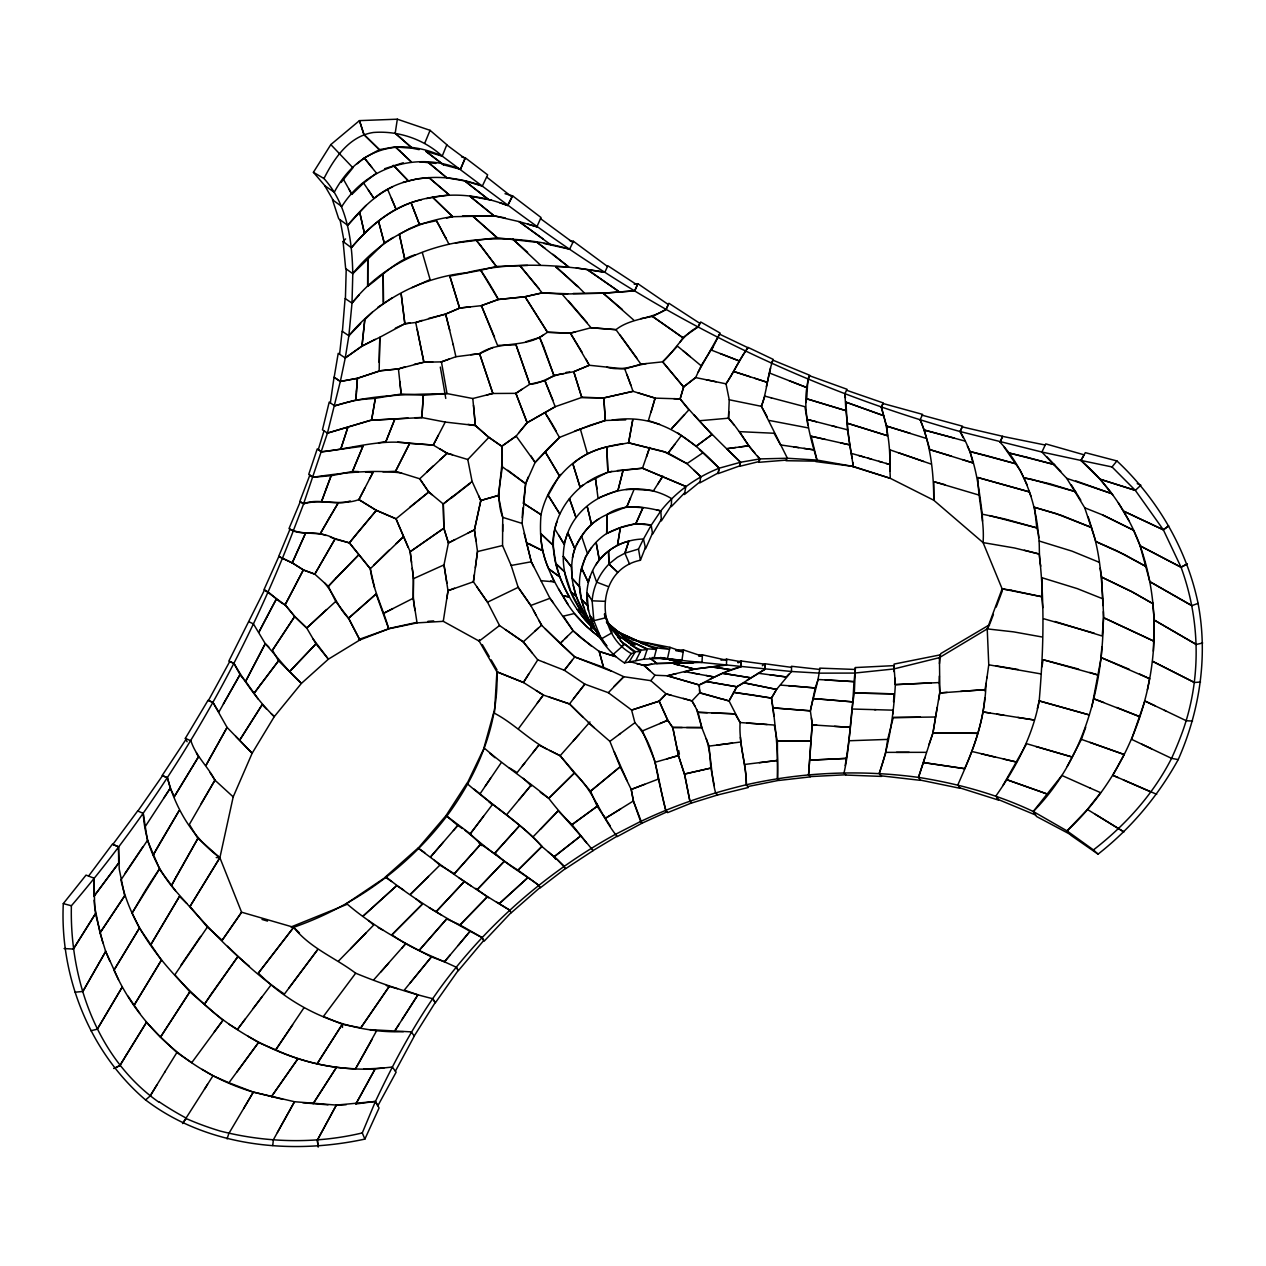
<?xml version="1.0" encoding="UTF-8"?>
<svg xmlns="http://www.w3.org/2000/svg" width="1266" height="1266" viewBox="0 0 1266 1266"><rect width="100%" height="100%" fill="white"/><g stroke="black" fill="none" stroke-linecap="round" stroke-linejoin="round"><path stroke-width="1.5" d="M340.348 381.446L345.254 357.962L338.212 353.309L334.161 377.3L340.348 381.446L357.455 378.312L379.151 370.985L379.816 337.278L404.851 323.748L415.786 322.498L445.632 314.095L459.59 308.065L470.351 306.783M714.309 785.632L710.875 768.066L709.071 746.101L701.807 727.586L698.057 712.315L695.066 706.349L691.98 700.905L666.153 693.926L659.159 701.174L667.752 720.259L672.737 727.459L678.623 756.182L684.495 774.032L689.891 801.109L691.489 803.071L717.458 795.016L748.396 787.484L746.339 784.762C746.212 763.699 738.727 743.633 740.104 722.538L729.058 700.968L721.905 698.832M530.976 605.781L518.174 587.361L511.163 565.459L502.539 545.535L502.744 517.367L498.282 495.497L502.333 466.822L501.779 446.265L488.17 436.786L475.367 425.518L445.252 422.069L421.847 417.558L371.603 420.138L375.337 398.315L401.195 394.027L423.35 395.229L447.009 393.584L472.804 398.521L492.87 393.425L479.545 353.689L455.887 356.727L441.438 361.902M939.435 657.608L987.227 628.901L989.664 624.692L940.812 653.557L939.435 657.608L939.863 691.869L932.963 732.887L928.959 744.566M502.665 531.435L502.697 524.409M345.602 238.91L343.086 241.505L351.394 247.725C372.03 222.547 399.724 201.674 432.75 197.354L452.658 216.644C413.254 221.977 377.537 242.344 352.787 273.662C352.09 240.271 347.264 204.237 323.969 178.522C334.113 158.313 349.21 136.142 373.296 132.487C398.268 130.477 423.778 139.197 442.214 156.114C495.686 195.866 548.273 236.884 604.832 272.285C714.388 342.88 834.547 396.669 960.119 431.548C975.611 456.678 978.444 485.685 982.274 514.17L1004.824 518.981L1036.838 527.875C1040.921 540.376 1037.993 553.479 1040.779 566.155M611.969 420.201C657.038 412.748 690.144 437.514 719.151 468.214C696.427 477.124 676.076 491.778 660.852 510.894C643.001 506.669 623.062 503.219 606.92 514.597L606.683 533.492C585.082 547.339 574.732 574.717 581.474 599.419L587.392 605.18C591.744 627.936 604.578 650.408 624.486 662.925L643.998 659.127L660.805 658.352L791.503 671.502L819.782 673.148L854.882 673.069M606.699 533.508L620.229 527.748L635.864 523.618L642.97 507.682L626.892 506.669L606.92 514.597L606.699 533.508C620.356 526.577 635.849 521.165 651.199 525.216L660.852 510.894L656.374 509.866M791.503 667.356L764.949 663.764L764.901 669.334L736.828 686.789L729.058 700.968L699.781 692.692L699.196 684.969L667.34 675.775L654.965 675.237L643.919 665.315L629.487 661.548M416.372 622.207L417.052 622.872L413.222 598.248L413.476 578.673L410.184 551.723L396.005 518.807L376.366 510.372L358.895 499.611C340.554 506.305 322.134 498.488 303.666 503.773L300.248 501.763L288.996 528.634C303.318 536.531 320.899 529.837 334.952 539.079L314.791 574.147L303.381 569.937L285.119 604.832L294.709 616.479L306.704 628.015L335.712 601.429L328.321 586.348L314.807 574.163L334.999 539.094L349.369 542.845L370.289 568.75C373.074 589.829 382.997 608.582 388.709 628.822L417.052 622.872L443.274 621.337L479.181 641.118L496.889 671.803C498.994 724.437 477.63 774.476 446.803 816.127C407.763 867.305 354.385 906.108 293.696 927.298L258.375 973.095C296.117 1011.075 349.416 1033.721 403.379 1031.663M588.326 722.649L609.895 741.37L620.166 766.769L631.228 789.446L633.427 801.093L640.628 821.507C674.351 805.318 709.989 793.466 746.339 784.746C746.671 768.604 741.417 753.08 740.404 737.208M1038.737 537.781C1036.094 502.824 1024.336 468.309 1000.093 442.23L1002.593 436.279L962.207 426.879L960.134 431.548L1041.902 452.041L1066.763 478.374L1084.74 507.808L1102.512 514.898L1133.513 530.169L1140.144 545.883L1181.036 567.247C1200.136 619.248 1201.466 677.706 1183.093 730.086A302.416 226.614 -46.7 0 1 1171.556 758.35C1153.152 794.51 1125.411 825.21 1093.428 849.913L1067.001 830.876L1033.278 811.506C1085.294 758.999 1103.984 683.577 1103.351 611.62M412.241 568.339C414.979 582.313 411.497 596.666 415.121 610.544M379.151 362.424L379.816 337.278L361.997 346.124L345.254 357.962L348.862 335.743L352.011 303.112C402.841 238.388 494.8 227.184 569.605 249.18L573.435 241.3L607.506 266.461M642.97 507.682L635.864 523.602L651.215 525.216L643.476 539.031C626.448 539.3 610.307 546.833 599.261 559.778L596.175 542.75L599.309 559.794C589.26 572.58 585.05 589.133 587.392 605.18L584.481 602.379M613.124 654.459L614.263 654.538L613.124 654.459L623.932 644.9L611.984 628.885L611.779 632.921L601.208 638.95L593.865 620.672L592.124 600.812L586.997 592.805L588.468 610.813M345.412 298.697L346.219 268.978M670.996 695.113L666.153 693.926L650.835 680.665L623.822 676.709L603.486 667.309L599.214 651.452L615.482 656.563L599.214 651.452L581.157 638.017L573.134 630.816L549.966 598.296L531.245 561.661L522.051 523.412L525.643 483.754L535.107 462.454L548.764 447.832L559.477 437.419L590.035 425.281L605.322 420.47L625.689 419.885M325.963 535.471C315.661 531.071 303.919 534.838 293.269 530.96C240.825 667.15 166.289 794.779 71.387 905.76C69.535 979.077 96.849 1058.534 158.677 1102.037M986.942 677.896L988.762 664.808L987.227 628.901L1002.134 588.848L983.065 542.592L933.754 500.228L890.299 478.326L853.347 466.474L816.981 460.064L787.405 458.245L759.98 458.909C747.652 446.724 740.278 430.851 728.52 418.191L729.232 399.771L726.019 383.835C734.043 372.109 739.455 359.006 747.984 347.723L719.547 334.145L698.246 371.967M747.13 680.143L764.901 669.334L764.949 664.191L741.18 660.994L740.99 666.786C725.861 670.347 712.631 677.959 699.18 684.969L667.34 675.759L694.654 669.065L719.547 665.916M186.371 738.822L162.19 775.488L167.413 777.767C175.705 809.196 193.382 838.25 219.888 857.715L241.584 912.2L293.665 927.298C310.186 948.266 334.999 957.523 355.667 973.206C380.829 983.571 406.18 992.164 432.687 998.684L435.393 1002.767L458.245 970.357L456.266 967.192C422.923 1007.847 397.793 1054.119 375.432 1101.452L379.072 1108.003L364.877 1139.099C290.943 1155.051 207.165 1146.838 145.574 1099.932C89.617 1052.204 59.724 976.577 63.3 903.607L86.041 875.107L94.016 878.161L94.681 906.915L100.03 932.9L124.669 895.837L119.241 869.109L118.513 846.827L112.373 844.2L88.588 876.072M734.011 424.965L728.551 418.223L728.757 411.64M939.325 676.06L939.087 682.564L895.347 684.637C893.638 714.847 889.27 744.614 879.269 773.399L881.025 775.805L920.493 780.347L918.483 777.403C861.244 769.601 802.707 772.007 746.339 784.762M984.774 697.898C982.4 728.298 970.072 757.068 957.856 784.825L959.85 788.259L920.319 780.078M725.766 671.961L740.958 666.771L741.164 661.754L726.668 659.19L726.431 665.077L694.48 669.065L684.257 671.961M977.906 477.535L1029.305 491.888L977.906 477.535C977.985 499.421 984.758 520.532 983.065 542.592L1014.525 547.988L1039.212 554.065C1044.925 602.917 1043.437 651.99 1039.18 700.905C1032.834 735.736 1016.155 767.149 995.978 795.887L998.099 799.432L1035.541 814.987L1033.262 811.49C996.959 794.273 958.077 783.638 918.483 777.387L932.963 732.887L937.141 707.441M94.032 878.161L93.874 896.407L118.688 863.048L118.513 846.812L112.864 844.406L137.662 810.936L143.248 813.389C144.799 842.175 156.731 869.172 175.531 890.773C198.762 917.138 222.357 943.803 249.434 966.354M393.251 237.454L384.247 242.961L378.518 221.186L384.278 243.009L352.803 273.678L351.995 303.08L359.085 295.089M1198.079 603.376C1208.112 656.041 1199.804 710.812 1178.203 759.6C1158.073 796.061 1130.855 828.47 1098.049 854.154L1070.878 835.291L1067.001 830.876C1143.245 760.391 1174.88 644.426 1140.144 545.883L1149.845 581.664L1191.844 605.654L1198.079 603.376C1186.796 549.017 1157.377 498.741 1116.913 460.935L1085.326 452.658L1080.942 460.444C1107.497 483.375 1128.006 512.967 1140.207 545.868L1181.051 567.231L1187.318 563.892L1181.036 567.247M1153.358 651.215L1154.26 620.087L1152.582 602.22M767.275 416.91L761.372 406.323C767.038 391.431 767.433 375.037 772.925 360.161L809.702 375.258L807.866 378.993L806.727 398.774L845.941 410.659L844.881 393.758L847.017 389.263L809.48 375.717C800.951 403.759 808.784 432.655 816.981 460.064L815.747 461.584L853.3 466.41L847.476 429.807L845.957 402.161L883.541 415.644L886.706 426.088L910.301 433.336M698.8 655.202L702.424 654.823L701.981 662.403L656.959 663.511L643.888 665.378L636.656 663.606M893.543 701.934L894.018 693.847L854.344 693.008C849.771 719.167 850.008 746.386 844.058 772.782L845.91 775.061L881.484 776.406L879.253 773.399L885.551 753.444L887.688 739.407M1101.816 646.784L1101.183 657.608L1091.862 706.934M598.628 632.937C580.73 618.457 568.513 598.011 559.809 576.948L548.779 568.861C540.851 551.976 539.506 533.018 541.025 514.661L523.364 503.203L525.643 483.754L507.84 470.272M811.427 717.822L812.218 724.896L808.578 774.76L810.287 776.881L778.97 780.442L777.498 778.685C778.432 754.789 775.852 731.479 773.035 707.868L810.351 710.827L812.186 723.646L810.936 740.958L777.371 741.053L810.92 740.974L808.578 774.76M522.225 517.683L522.842 507.967M421.831 417.543L423.35 395.229L421.847 417.558L414.963 417.733M852.271 458.355C848.679 442.562 847.824 426.61 845.941 410.675L806.695 398.806L805.841 402.667M496.905 672.167L494.436 713.217C513.41 723.155 528.318 739.202 547.054 749.187M342.406 331.439L345.096 298.491L352.011 303.112M855.088 671.059L855.389 667.562L893.954 665.631L895.363 684.637L931.27 682.849M684.764 492.696L671.312 506.637L671.597 498.63C635.801 476.965 582.946 492.87 567.769 532.749C554.492 567.089 572.438 606.082 596.903 630.832M894.018 693.847L854.328 693.04L855.389 667.562M272.76 1145.524L273.329 1139.843L294.503 1101.721L336.345 1105.091L375.432 1101.452L377.854 1105.772L396.1 1072.223L392.349 1067.032L375.116 1068.868L355.904 1103.968L375.448 1101.404L362.282 1132.928L364.877 1139.099M339.589 354.227L342.121 331.249L348.862 335.743C378.059 300.343 420.565 277.65 466.11 272.839C511.575 261.397 558.986 264.262 604.832 272.285L607.822 265.765L637.273 285.024L634.725 290.848L603.186 293.19L562.057 294.092L542.165 292.873L524.662 296.798L498.329 299.472L481.222 305.676M372.251 312.275L364.798 319.633L361.965 346.093L345.254 357.962M599.483 634.266C578.198 612.19 565.364 578.673 574.78 548.415M364.798 319.633L361.997 346.124L375.179 339.335M475.367 567.785L477.504 551.454L474.434 529.916L480.811 500.545L472.076 481.412L467.787 459.511L488.866 437.387L501.747 446.312C504.691 470.256 493.708 493.993 502.744 517.367L522.051 523.412M845.166 765.629C849.85 737.667 852.556 709.625 853.996 681.662L818.184 679.494L815.399 687.248L810.351 710.827L773.035 707.868L771.469 698.088L776.533 689.432L791.503 671.518L791.503 666.28L819.751 669.445M474.386 574.764L473.405 581.79L487.505 602.189L499.532 625.531L523.238 641.846L537.765 659.871L544.491 662.466M1042.029 666.818L1043.042 659.744L1098.002 675.015L1089.741 672.42M330.331 402.873L334.05 377.221L340.317 381.462L357.439 378.297L381.224 370.574L398.426 368.912L423.888 362.218L441.438 361.886L447.009 393.552C409.361 394.581 371.017 394.201 334.683 405.864L329.207 402.097L322.466 429.807L327.451 433.114L370.068 420.391L408.143 418.112M443.274 621.337L448.006 590.716L444.002 564.889L448.417 542.972L443.875 528.223L443.274 504.01L428.588 491.825L419.726 478.785L395.578 471.3L409.678 443.401L433.257 445.078L447.135 453.291L467.787 459.511M766.357 386.621L770.598 368.058M446.866 598.565L448.006 590.716L473.405 581.79L477.504 551.565L502.539 545.535M663.875 451.566L686.947 463.625L700.778 476.617L699.861 482.868L718.202 472.946L719.151 468.214M653.24 657.75L681.947 660.203L683.482 649.933L702.345 656.215L698.753 656.184M419.141 149.657L412.336 148.264L395.198 133.262L397.334 119.194L430.076 130.335L446.835 144.72L442.214 156.114C398.046 136.142 357.234 149.135 334.287 192.195L324.808 185.77L333.259 200.344M479.418 639.646L479.181 641.118L499.532 625.531M984.821 690.872L987.053 677.136M938.581 700.177L939.799 692.945L939.103 682.548M663.542 451.471L628.585 442.831L606.857 446.914L607.838 472.06L642.479 468.23L685.84 486.46L684.447 494.515L700.019 481.808M986.024 683.387C985.201 712.9 976.814 741.813 964.645 768.668L923.784 762.607L964.645 768.684M1147.376 689.859L1149.575 678.718L1101.183 657.608L1129.383 669.35M699.449 449.588L719.151 468.198L718.075 473.626L739.581 465.951L740.547 462.264C719.531 441.961 698.563 421.546 680.127 398.901L655.123 398.125L633.032 391.321L603.819 397.92L581.774 397.429L555.204 406.702L527.067 422.781L516.148 436.105L501.779 446.265L516.148 436.105L535.107 462.454L559.477 437.419L545.33 413.191M628.585 442.831L632.715 419.98L628.585 442.831L667.625 452.769L686.947 463.625L702.693 452.943M222.215 940.242L241.616 912.2L222.167 940.242L207.371 927.092L189.995 906.456L219.888 857.715L233.197 796.884L252.14 753.254L274.279 716.635L301.419 683.387L328.385 659.175L359.845 639.979L388.709 628.822L376.081 594.007L348.577 618.235L359.861 639.979L358.832 639.488L388.709 628.822L387.871 628.68M621.843 646.024L624.581 644.109L634.836 652.544L631.338 653.572C594.434 633.301 595.748 569.352 640.422 560.252L645.375 547.64M667.483 658.716L660.441 657.56L667.467 658.763L669.967 647.337L631.75 639.789M401.559 472.962C372.125 469.354 342.406 472.867 313.082 477.25L309.838 475.114L299.805 501.494L303.618 503.726L327.451 433.114L340.317 381.462M557.024 521.671C548.036 547.086 556.629 574.542 569.368 597.03L562.705 595.7C550.932 577.059 541.183 555.948 540.693 533.556L552.957 545.155C552.767 510.166 578.546 479.498 611.905 471.348M920.414 717.205L893.258 717.537L887.688 739.407L849.597 740.737M580.825 571.33L585.509 556.771L591.523 547.592M1037.329 708.628L1039.244 700.905L1089.377 714.958L1039.18 700.905M572.469 557.673C576.188 539.031 589.355 522.146 606.92 514.597M596.982 631.813L586.506 617.871M654.063 658.225L656.753 647.907L669.524 649.347L649.727 643.682L640.913 643.207L656.753 647.907M523.364 503.203L541.025 514.661C548.131 481.966 573.894 454.114 606.857 446.914L607.87 472.091L595.463 478.453L598.027 498.092L618.014 490.385L623.173 470.002L642.479 468.198L685.84 486.46M591.491 625.23L589.386 622.935M924.94 757.495L918.483 777.403M493.93 711.777L483.976 747.81C504.596 765.835 527.526 780.821 548.764 798.355C562.658 816.538 578.973 832.68 593.074 850.673L565.728 868.618L557.372 859.693L541.927 846.495L518.031 870.185C499.152 858.554 482.204 844.295 465.081 830.369M617.966 490.338L623.173 470.002L617.46 470.541M638.096 392.871L655.123 398.125L648.382 420.629L659.681 424.332M655.123 398.125L651.009 412.384M810.351 710.827C813.263 696.522 818.327 682.548 819.751 668.131L855.215 669.461L854.075 681.662L825.179 679.842M558.828 535.249L563.924 543.858L567.801 532.749L574.748 548.479L567.801 532.749M324.001 430.836L318.272 449.652L321.611 451.835C350.967 448.876 380.022 438.653 409.646 443.369L395.546 471.269L382.902 471.807M1165.717 710.891L1144.891 701.016L1131.598 739.344L1171.556 758.35L1178.203 759.6M629.582 564.177L624.913 553.163L628.791 541.215C615.165 544.301 603.202 553.622 595.637 565.19M608.93 564.05L608.535 551.359L608.962 564.098L617.808 572.422L608.93 564.05L617.317 557.309L624.913 553.163L628.791 541.231M227.073 1138.894L228.829 1133.529L253.342 1092.115L294.503 1101.721L277.381 1132.548M643.998 659.127L647.353 648.857L656.358 649.426L626.29 636.323L622.682 637.494M588.184 582.154L581.569 568.102L588.184 582.154L590.067 576.426M646.53 456.852L649.664 447.42L642.479 468.23M825.179 439.397L811.142 436.248L816.981 460.049L816.095 461.156L785.964 460.713L787.405 458.245L761.404 406.291L764.886 396.131L771.485 397.888M939.451 663.621L940.369 654.839L894.112 664.08L893.923 671.566M1067.238 766.373L1081.401 739.36L1085.737 727.238M989.98 623.521L993.414 614.421M996.168 607.142L1002.356 590.779M528.239 476.981L525.675 483.739L502.333 466.822M293.237 530.945L303.666 503.773M385.893 441.581L394.691 419.473L385.908 441.581L378.55 442.815M424.885 142.852L430.076 130.335M362.946 446.202L352.502 471.427L331.771 475.636L313.113 477.25L308.73 474.402L317.212 448.955L321.564 451.804L362.978 446.202L352.486 471.395L358.436 471.585M630.5 497.997L626.892 506.669L634.124 489.293L625.926 489.546M1000.093 442.23L1002.561 436.374L1045.225 445.031M461.552 156.905L465.318 157.839L460.444 169.312L443.496 164.802L425.898 151.303L442.214 156.114M640.928 318.636L652.813 316.373L666.09 309.379L668.321 304.536L637.842 283.679L634.725 290.816L603.138 293.206L573.261 293.475M652.465 533.287L645.613 548.716L643.476 539.031L638.507 549.064L640.422 560.252M527.985 224.129L536.863 226.804L541.025 217.515L512.588 195.85L505.023 193.714M978.602 494.959L933.77 481.666L933.754 500.228C933.722 472.883 930.732 445.173 920.192 419.726L922.582 414.378L883.035 403.506L881.31 407.146L883.557 415.644L845.941 402.161M368.359 190.122L373.945 198.398C404.091 173.489 447.056 172.667 482.346 186.055L487.647 174.866L465.318 157.839M484.118 748.032L467.122 783.575C491.667 805.208 519.915 822.172 541.911 846.463L518.031 870.201L538.699 885.219L540.044 887.513L511.211 912.802L509.581 910.064C477.646 891.28 447.468 870.47 418.049 848.046L385.149 877.211L386.589 877.433C416.197 900.996 448.433 920.034 481.919 937.505L483.754 940.464L458.403 970.626L456.251 967.24C434.523 956.874 411.418 949.104 391.969 934.751L422.353 904.146L415.786 898.718M271.288 713.771L274.295 716.635C258.327 701.111 245.129 682.532 233.941 663.4L228.845 661.089L264.515 589.972L285.657 605.401L294.709 616.479L306.752 628.063L315.978 643.84L328.385 659.175L312.781 638.555M771.421 363.247L773.273 359.417L748.127 347.438C739.898 359.022 733.853 371.872 726.019 383.835L695.651 377.569L683.767 386.747L680.127 398.901L688.831 409.899L671.629 428.604L684.558 414.694M713.059 346.837L701.38 365.336L695.651 377.569L683.561 386.937L680.127 398.901L673.829 398.648M548.178 495.37L559.683 513.774L548.178 495.37L559.303 475.668L545.076 451.614L559.366 475.652L560.616 474.418M635.817 660.662L641.055 650.218L647.132 649.553L635.833 643.603L630.658 644.014M729.058 700.968L736.828 686.789L744.044 682.817L776.533 689.432L771.469 698.088L773.906 716.319M512.588 195.85L507.666 205.503C482.061 195.724 453.481 191.704 426.658 198.572M408.079 547.276L396.005 518.807L375.891 510.119L358.895 499.611L372.9 472.582L365.573 471.981M358.895 499.611L364.719 488.296M397.651 442.214L433.257 445.078L438.4 435.203M433.257 445.078L445.252 422.069M143.248 813.389L147.442 840.402L120.935 879.917C132.74 934.102 172.793 977.162 213.495 1012.404C253.564 1044.751 303.571 1067.032 355.54 1068.805L376.619 1030.714M1081.401 739.36L1124.145 754.52L1112.814 775.298L1118.115 777.609M249.149 621.875L253.422 623.885L265.274 643.666L245.62 681.33L258.232 699.117M268.835 647.005L265.259 643.666L245.651 681.345L240.603 675.617L233.957 663.4L229.747 661.501L208.447 700.494L212.973 702.456L227.089 727.428L252.14 753.254L235.65 736.211M369.435 479.244L372.932 472.598M336.345 1105.091L317.355 1140.128L318.146 1146.806L317.355 1140.128L336.345 1105.107L346.172 1104.727M372.109 1039.386L355.54 1068.805M395.372 1071.21L414.299 1036.094L411.26 1031.869L370.004 1029.654M75.121 992.18L82.844 991.484L105.695 951.462L99.967 932.9L124.669 895.837M223.37 703.928L239.97 674.715L218.844 712.109L212.989 702.456L208.035 700.32L185.327 738.379L187.115 741.734M82.844 991.484L105.664 951.478L118.624 979.837M1080.958 460.444L1084.107 454.826L1045.763 443.891L1041.902 452.041L1080.958 460.444L1100.091 479.244L1112.893 495.085M186.672 903.307L179.503 896.375L150.828 944.626L139.418 928.12L132.123 913.039L144.688 891.66A553.464 331.36 -34.7 0 1 159.31 869.093M132.091 913.039L159.453 869.125M113.987 970.152L139.418 928.12L113.987 970.152C139.925 1028.72 191.957 1073.964 253.342 1092.115L243.658 1108.51M185.327 738.379L190.929 740.8C195.676 755.96 207.766 766.341 214.935 780.173L189.362 824.419L197.543 837.934L219.841 857.731L189.995 906.456M355.904 1103.968L375.147 1068.963C341.076 1070.435 306.641 1064.168 275.671 1049.799L303.887 1007.894M97.308 1029.163L122.28 986.989L97.276 1029.179L90.883 1030.746M201.183 803.578L214.935 780.173L210.077 772.64M661.295 519.44L652.591 534.125L651.215 525.216M137.867 811.031L162.539 775.647L167.444 777.799L170.546 788.971L174.328 796.583L198.43 756.878L196.388 752.811M576.204 545.345C582.012 535.328 588.31 524.804 598.771 519.028M64.091 948.55L73.333 949.073L95.52 913.656L94.111 900.221M174.36 796.599L198.493 756.894M73.333 949.073L95.488 913.656L102.894 942.869M629.028 662.086L635.374 651.658L640.343 651.658L614.026 631.718M145.574 1099.932L150.132 1096.024L165.197 1071.368M150.132 1096.024L156.952 1084.835M355.667 973.206L323.4 1016.456L342.295 1024.273L317.228 1063.63L342.311 1024.336L361.158 1027.913M164.627 1072.286L176.876 1052.537L160.545 1037.091L189.853 991.816L174.835 974.804L207.371 927.092M325.061 185.928L313.414 172.303L330.822 144.593L359.465 120.618L397.334 119.194M414.235 1035.999L435.219 1002.53L432.655 998.684M578.404 712.742L569.558 703.991L543.336 695.034L523.428 682.485L496.889 671.803L523.428 682.469L528.682 674.129M523.428 682.469L537.765 659.871M185.991 1118.511L182.557 1123.575L207.513 1084.424M204.491 1089.203L212.989 1075.768M657.829 484.055L662.846 476.143L653.572 490.654L634.124 489.277M720.227 353.562L738.853 360.81L711.46 350.128L720.085 333.021L700.715 321.991L698.088 326.929C682.374 334.541 675.3 350.635 662.64 361.854L640.913 364.133L624.755 368.992L589.291 365.257L573.767 371.698L553.907 375.464L544.918 380.75L529.758 384.278L515.863 393.346L492.838 393.489L486.555 395.024M710.432 350.777L712.457 347.596M399.201 1024.004L394.501 1031.379L417.875 994.854L404.297 990.107L431.453 956.874L445.632 962.192M401.813 1019.905L417.938 994.87M179.471 896.375L150.86 944.626L161.399 960.134L134.133 1005.204L139.719 1013.227M124.891 873.556L142.694 847.065M272.427 650.249L294.709 616.479L272.427 650.249L278.552 660.773L301.403 683.371C287.888 671.107 277.191 656.959 265.274 643.666M671.344 505.419L661.374 520.912L660.852 510.894M262.189 704.656L239.765 740.04L262.189 704.656L266.572 709.166M161.462 960.119L134.133 1005.22L128.04 996.152M164.058 797.722L170.261 788.227L145.147 826.698M1002.862 785.6L1026.647 743.712L1072.27 757.068L1035.968 746.576M710.827 350.365L712.821 347.343M180.911 965.262L200.629 936.381M292.62 1024.922L275.798 1049.894L258.533 1042.488L247.867 1036.142M680.222 341.82L683.197 337.373L698.088 326.929L699.956 323.416L668.907 303.27L666.09 309.379C650.566 319.57 630.879 317.877 615.956 329.666L591.064 327.736L570.396 333.164L582.107 352.264M542.275 846.812C524.14 826.176 500.608 811.791 480.051 793.845L501.067 762.923M485.258 786.154L490.543 778.353M93.874 896.407L118.688 863.048M518.411 728.757L543.32 695.034L536.214 690.54M624.486 662.925L631.338 653.572M236.964 1071.922L258.533 1042.488L228.94 1082.762L213.305 1075.942L202.212 1069.39M650.835 680.665L654.965 675.237M289.028 987.86L317.56 949.753L284.423 994.095C263.914 980.375 245.082 963.774 227.627 946.256M229.114 1024.305L237.454 1029.448L270.639 985.47M674.762 444.461L668.147 453.022L681.393 435.551L696.189 446.218L711.919 434.602L694.227 415.026M214.27 1031.917L222.927 1020.317L189.853 991.816L160.497 1037.107L146.239 1022.073M222.927 1020.301L191.752 1062.665L176.86 1052.552M237.454 1029.448L245.24 1019.003M258.359 973.095L293.649 927.298L299.472 932.979M537.243 703.168L543.336 695.034M549.365 697.075L569.494 703.943L584.845 684.146L608.313 692.692L628.601 707.757L631.607 710.099L634.915 722.712C656.706 746.133 657.481 780.805 665.774 810.272L667.641 812.63L691.442 803.008L689.891 801.109L684.859 775.583L678.449 755.58L672.895 727.966L667.736 720.275L659.159 701.174L631.607 710.099L659.222 701.127L666.153 693.926M341.14 182.415L352.929 167.808L330.822 144.593M492.221 804.828L470.256 833.819L483.549 816.301M253.2 1008.385L261.809 997.022M589.972 721.952L573.292 740.895M573.435 698.69L584.845 684.146L564.335 670.268L544.459 662.466M572.311 660.029L564.335 670.268L574.748 656.943L611.241 671.17M524.915 762.733L517.129 772.592L509.09 767.734M522.32 766.009L538.873 745.088L560.142 755.723L590.542 791.187L597.109 806.157L610.196 825.812M532.78 752.779L538.873 745.088M1080.942 460.444L1112.039 466.948L1116.913 460.935M518.838 432.766L527.067 422.781L555.22 406.718L544.918 380.75L552.941 400.151M410.168 982.922L431.437 956.874C401.908 941.825 372.758 925.984 347.343 904.209L291.006 926.981M519.171 799.621L530.818 785.521L507.144 814.085M458.15 945.496L469.971 931.349L444.524 961.733L450.205 954.96M608.962 564.098C599.277 573.941 593.168 587.013 592.124 600.812L604.626 601.318M446.74 144.941L465.033 158.519L460.444 169.328C417.305 150.876 366.681 166.78 341.804 206.532L332.483 199.775L338.734 218.812L347.723 225.316C360.399 210.093 374.514 195.439 392.65 186.814M453.418 830.512L457.786 825.432L462.359 828.534M1033.262 811.49L1061.889 775.457L1090.643 788.307M347.707 225.301L366.001 205.44M443.432 842.064L430.598 856.892L457.786 825.448L446.043 815.589L418.223 848.125L424.775 852.698M456.251 967.24C500.165 913.087 554.603 867.78 615.687 834.183M401.686 948.329L405.262 944.199L374.071 979.473M446.661 918.926L419.711 949.769L446.661 918.942L459.431 924.639L481.966 937.489L484.182 941.16L511.084 912.612M351.394 247.725C369.941 226.013 392.729 205.788 421.451 199.806M608.313 692.692L623.822 676.709L614.137 686.251M496.114 854.803L480.779 844.106L454.367 873.73L439.888 865.137L434.444 860.326M549.523 750.374L560.142 755.723L578.989 734.486M467.787 784.303L466.885 783.322L446.043 815.589L469.749 833.455L480.779 844.121L454.336 873.746M380.86 971.956L388.63 963.22M494.895 853.078L519.107 826.176L494.879 853.062L495.876 854.455M683.149 698.341L691.98 700.905L699.75 692.708L699.576 689.669M662.64 361.854L683.561 386.937L662.64 361.854L677.468 346.14L690.271 356.664M758.144 673.243L786.233 676.978L788.876 674.161M348.862 335.743L360.715 323.542M586.475 842.792L571.979 824.657L558.132 810.841L540.392 829.325M558.164 810.873L533.334 836.541M365.827 933.137L338.655 960.91M350.587 948.788L373.66 925.066L368.469 920.524M343.45 179.345L351.916 194.378L363.627 183.048L376.461 173.157L364.291 157.949L357.154 163.789M422.353 904.161L391.938 934.735M374.562 587.598L370.289 568.75L403.189 537.021L396.084 543.557M1067.001 830.876L1086.924 810.05L1100.629 792.674L1090.232 788.117M373.612 565.396L389.01 550.235M439.872 865.153L410.485 894.223L428.541 876.436M540.234 792.247L548.795 798.324L574.321 773.099L560.142 755.723M548.764 798.355L574.353 773.099C593.865 790.664 600.812 816.459 617.254 836.589L641.909 823.248L667.024 811.838L665.758 810.272L658.415 779.065L631.228 789.446L633.38 800.967L641.909 823.248L640.628 821.507M567.342 636.434L560.126 643.429L541.563 625.214L533.492 610.418M563.006 640.628L560.126 643.429L574.748 656.943L603.486 667.309L599.214 651.452M565.063 638.618L573.134 630.816L563.37 616.131L574.226 613.567L587.013 626.892L599.926 637.558M440.157 459.59L447.135 453.307L419.726 478.785L428.747 492.031L432.418 494.959M306.752 628.063L326.549 609.547M426.674 472.155L433.447 465.777M1181.051 567.231L1163.343 529.805L1135.333 490.369L1100.107 479.228L1135.333 490.369L1140.903 485.179L1137.248 483.659M523.238 641.846L541.563 625.214M396.733 885.614L363.326 915.888L396.733 885.614L403.617 889.998M534.743 631.323L538.24 628.173M376.049 594.007L348.577 618.219L359.845 639.979L358.547 639.346M396.005 518.807L428.747 492.031L410.073 506.938M367.678 286.29L367.757 258.169L367.678 286.29C382.807 275.102 396.511 260.669 414.868 254.862M377.727 307.369L392.08 297.906M478.627 495.75L480.811 500.529L474.434 529.853L448.417 542.972L443.875 528.223L443.29 503.979L472.076 481.412M443.29 503.979L452.896 496.335M710.194 679.146L722 673.575M548.241 851.796L554.176 856.734L580.334 836.225L554.16 856.718L555.442 858.728M583.626 484.656L579.97 486.888L572.881 463.894C586.601 451.282 604.99 446.471 622.983 443.622M565.601 868.397L540.265 887.862L538.73 885.25C524.235 874.315 508.046 865.612 494.879 853.062M762.322 665.742L764.949 663.764M711.919 434.602L696.205 446.202M609.895 741.37L620.451 733.489M619.027 734.533L634.915 722.712M410.184 551.723L443.875 528.223L410.184 551.723L411.529 562.31M345.776 904.051L385.544 877.275L391.621 881.547M515.863 393.346L527.162 422.717L515.863 393.346L521.924 389.311M626.892 374.404L633.032 391.321L603.819 397.92L581.774 397.429L573.767 371.698L589.291 365.257L570.396 333.148L547.498 332.278L539.664 337.468L525.96 341.693M543.589 334.873C524.092 348.372 498.962 340.427 479.577 353.657L492.838 393.489M633.38 800.967L605.306 818.39L620.609 808.974M593.026 850.594L617.017 836.225M399.328 234.257L404.661 258.707L399.328 234.273L409.187 228.814L419.378 224.304L436.517 220.68L446.297 238.958M448.417 542.956L455.032 539.538M392.824 608.598L383.93 613.171L413.222 598.248M640.596 821.476L615.719 834.215M587.424 482.488L595.416 478.421L596.919 488.803M413.476 578.673L444.002 564.889L446.914 583.246M412.004 287.667L430.108 279.564L422.306 252.583M468.119 532.954L474.434 529.868L475.937 540.74M476.902 586.933L487.505 602.189L518.174 587.361L530.802 605.48L549.966 598.296L553.464 602.98M493.075 347.422L479.719 353.625L470.699 354.717M395.324 328.195L404.867 323.779L410.295 323.036M638.729 726.779L642.511 730.893L667.736 720.275L659.839 723.582M737.936 662.324L741.18 660.994M384.642 168.71L403.253 162.76M574.938 430.962L605.322 420.47L603.819 397.92L605.322 420.47M448.006 590.7L454.526 588.215M631.228 789.446L644.616 784.334M624.898 553.163L638.507 549.064M567.674 293.775L542.165 292.873L525.042 296.75L498.203 299.52L481.428 305.66L460.064 308.002L445.648 314.079L428.588 318.462M441.169 361.902L449.129 359.101M327.451 433.114L371.571 420.122L375.337 398.331L355.92 399.977L334.683 405.864M422.179 320.377L415.723 322.514L423.904 362.25L432.671 361.918M402.873 182.415L417.194 178.838L428.952 177.651L449.288 194.917L432.75 197.401L452.658 216.708L493.993 215.837L519.187 221.629M379.135 370.985L398.426 368.912L405.167 366.76M737.92 662.783L741.164 661.754M655.282 762.211L678.434 755.565L666.865 758.888M719.151 468.198L740.547 462.264L759.964 458.893L758.92 461.584L739.471 466.363L740.61 462.327L726.747 448.718L748.649 445.79L739.312 447.04M511.163 565.459L531.293 561.772L533.603 566.551M498.345 299.346A248.025 98.97 76.4 0 0 480.732 270.259L496.209 266.446L527.606 265.433M575.539 331.834L570.191 333.164L547.498 332.278L525.042 296.75L547.498 332.278M585.826 613.203L591.57 624.502L594.213 627.303L589.798 615.719L593.865 620.672L605.528 617.84L604.373 614.121M939.372 657.671L893.59 669.002L854.882 673.037M494.5 336.993L481.412 305.66L497.554 345.396L516.006 344.811L529.758 384.278C542.275 383.693 551.549 374.736 563.734 373.612M667.34 675.759L676.281 673.639M1196.243 644.457L1154.26 620.087L1196.243 644.457L1202.7 643.001M446.566 218.069L452.658 216.708M389.881 628.284L416.609 622.445M362.282 1132.928C315.709 1144.053 266.351 1142.866 220.062 1131.013A217.087 150.227 12.7 0 1 194.473 1122.056L185.975 1118.527M449.826 276.178L459.59 308.065L449.841 276.13L480.684 270.338M414.457 364.244L423.904 362.266L417.226 329.429M350.271 500.925C334.92 506.258 319.127 497.68 303.618 503.726M747.715 786.582L778.875 780.331L777.482 778.717L777.419 741.908L774.301 725.054L746.845 723.013M721.034 660.172L726.668 659.19M651.8 664.159L643.888 665.394L650.17 670.806M634.187 284.185L637.842 283.679M726.747 448.718L735.815 447.499M740.341 742.05L716.999 745.088M732.476 743.095L709.071 746.101M759.284 762.702L776.881 760.502L744.756 764.442M455.475 242.993L497.206 237.707L472.376 215.79L462.501 215.995M646.34 363.579C633.079 366.048 620.546 371.207 606.825 367.203M566.076 372.378L569.763 371.998M728.52 418.191L700.161 420.692M383.82 1068.077L363.769 1069.058M786.297 460.112L758.635 462.327L759.98 458.909L757.495 456.045M1194.424 682.501L1152.614 661.343L1194.424 682.501L1200.548 682.01M427.908 621.337L433.668 620.91M947.19 692.391L939.815 692.945L984.916 689.669L960.72 691.378M540.883 580.698L554.397 581.854L551.501 575.413M810.066 776.612L845.688 774.776M693.515 662.846L656.959 663.511L649.632 657.94M675.949 650.154L683.482 649.933M934.894 717.015L893.305 717.553M896.407 752.352L926.063 752.336M885.82 752.368L909.194 752.336M686.52 727.523L701.807 727.586L696.585 709.324M682.247 727.507L672.737 727.459L701.807 727.586M617.697 637.494L621.369 637.573L629.424 643.239L634.994 645.185L613.235 628.49M505.166 217.91L493.993 215.806L472.36 215.806L497.19 237.771L537.069 242.36L568.529 266.841L555.948 266.651L578.451 287.065M874.395 709.64L892.783 710.163L893.052 713.866M852.683 709.039L875.882 709.688M711.951 712.885L735.071 713.85L740.119 722.538M681.947 660.203L651.958 657.56M735.071 713.85L698.104 712.331L707.314 712.695M739.502 431.643L774.064 433.257L780.536 444.92L798.83 447.642M216.217 857.541L219.888 857.715M1192.525 721.066L1186.305 720.75L1164.451 710.289M834.484 726.336L849.454 727.301L812.218 724.896L814.038 725.465M812.218 724.896L816.823 725.196M780.552 685.08L815.209 687.96L788.496 685.618M740.104 722.538L767.133 724.516M328.005 1104.838L302.843 1102.749M419.695 161.779L435.852 163.425M987.227 628.901L1013.575 631.861L1041.918 636.956M469.908 196.262L493.993 215.774L469.923 196.214L491.54 200.155M769.839 674.667L786.233 676.978M446.803 177.81L428.145 162.349L446.803 177.794L464.717 180.911L488.185 199.221L464.717 180.88L482.346 186.07M803.91 448.401L814.07 449.889L793.766 446.898M988.762 664.808L1040.921 673.908M576.362 267.949L604.832 272.285M996.247 665.9L1018.117 669.492M1003.97 715.258L983.951 712.078L990.376 713.106M996.785 714.119L1034.053 719.974L1017.864 717.442M468.088 424.347L475.383 425.534L488.866 437.387M675.87 650.692L683.181 651.911L669.967 647.337M707.077 681.63L736.828 686.789L707.108 681.614L699.196 684.969L699.354 686.868M685.191 671.724L713.28 676.835L706.111 675.443M543.921 243.452L569.605 249.18M692.407 672.942L699.259 674.161M744.044 682.817L776.533 689.432M769.237 420.454L808.135 427.892M569.558 240.524L573.435 241.3M729.232 399.771L761.372 406.323M706.222 379.721L716.129 381.762M989.506 515.579L1036.822 527.906L1034.48 507.318L1055.654 513.442L1091.514 527.526C1101.325 556.549 1102.053 587.44 1103.73 617.729L1153.848 641.15L1103.651 617.745L1102.211 636.023L1054.942 621.464M397.524 988.73L386.288 985.565M840.624 442.878L849.882 444.92L811.095 436.232M702.424 654.823L726.621 660.251M1003.384 759.046L1016.582 762.053L972.43 751.593M550.647 580.936L554.429 581.822M282.951 1099.347L252.868 1091.957L228.94 1082.762M981.324 753.808L995.456 757.21M1043.69 618.742L1094.283 633.206M816.428 421.752L807.059 419.41L804.923 406.702L771.057 397.777M1043.137 659.728L1078.632 669.097M682.105 665.853L694.48 669.065L673.813 663.78L679.51 665.204M1024.321 550.204L1039.228 554.017M831.904 425.74L835.956 426.8M452.468 454.684L447.088 453.291L439.998 448.924M847.476 429.807L807.091 419.378L807.771 424.965M63.3 903.607L71.387 905.76M933.77 481.666L945.18 484.736M1034.48 507.318L1061.319 515.341L1091.529 527.526L1088.174 516.781M922.202 415.216L962.508 426.199L960.119 431.548L963.015 437.561M964.581 440.948L924.164 430.013L920.192 419.726M954.39 438.115L924.164 430.013L929.861 449.62L972.937 462.897L970.12 451.566L967.398 446.154M1039.339 541.073L1071.986 551.137L1099.125 562.246M550.71 244.654L519.028 221.582L536.863 226.804M1066.763 478.374L1111.833 493.677L1075.847 480.938M851.622 453.45L864.203 457.073M858.728 455.491L871.499 459.178M878.762 461.283L882.37 462.327M867.859 458.118L889.713 464.48L890.299 478.326L852.414 466.458L853.347 466.474L852.793 462.406M886.026 463.403L889.713 464.48C890.409 445.031 886.944 425.708 881.31 407.146L883.288 402.952L846.558 390.245M261.999 919.448L267.537 921.094M929.861 449.636L951.446 456.156M887.419 435.71L847.809 423.366L887.419 435.71L886.675 426.136L926.174 438.368M959.565 787.769L998.494 800.096L995.978 795.887M962.524 459.605L972.921 462.945M750.406 376.872L733.9 371.539L766.959 382.221L754.568 378.218M569.368 597.03L562.705 595.7C572.121 613.345 586.126 628.047 602.648 639.267M930.795 463.957L889.856 449.81L889.998 471.348M898.354 452.69L923.784 461.489M499.659 202.687L507.666 205.503L512.002 197.005L486.635 177.018M1089.979 742.382L1124.145 754.52M1103.604 702.424L1094.125 698.927L1139.811 716.698L1116.802 707.472M330.41 537.227L349.495 542.956L370.289 568.75M314.823 574.178L303.587 570.032L292.209 562.848L305.502 533.287L292.272 562.895L278.837 556.518L263.977 589.719C271.953 593.311 277.048 601.192 285.151 604.847L303.318 569.922L292.873 563.259L278.678 556.454L290.009 529.188L293.269 530.96M607.87 586.427L596.618 582.123L592.599 570.839M789.288 380.765L807.265 387.76L769.649 373.09M1112.814 775.298L1156.697 794.32M1102.528 598.707L1077.334 588.643L1042.155 577.787L1041.681 596.428L1042.757 607.712M1095.834 541.579L1124.493 554.619L1146.157 566.582L1116.96 550.868L1095.881 541.547L1084.74 507.808M1123.369 779.919L1151.095 792.041M644.267 643.967L616.764 631.544M1102.512 514.898L1133.481 530.185M616.922 631.497L644.014 643.777M624.328 638.238L647.353 648.857M1139.606 674.018L1149.544 678.718M1144.923 701.016L1155.209 705.874M1141.615 744.091L1151.569 748.839M429.127 907.659L441.612 915.176M630.674 645.011L641.055 650.218M1069.944 834.215L1036.522 816.491L1033.278 811.506M471.142 885.994L459.067 877.892M597.299 631.781L585.319 620.103L577.391 609.595L581.569 612.364L571.156 592.346L564.43 571.789L555.869 563.623L552.989 545.14L540.693 533.556M378.265 927.646L382.918 930.162M1149.845 581.664L1191.844 605.654M577.391 609.595L581.569 612.364M313.414 172.303L323.969 178.522M548.732 568.877L559.809 576.948L555.869 563.623L562.405 569.732M1095.359 814.339L1123.955 831.952L1087.431 809.465M614.042 629.139L630.12 638.95M496.478 901.946L509.581 910.064M505.45 629.629L523.333 641.925L532.353 653.082M519.028 221.582L543.177 238.958M352.803 273.678L345.665 268.582L343.086 241.505M635.374 651.658L620.261 640.738M677.896 433.004L681.393 435.551M540.519 218.638L572.881 242.455M475.731 888.368L488.613 897.863M537.069 242.36L545.187 248.389M425.898 151.319L443.496 164.802M591.396 646.087L573.134 630.816M473.69 788.892L480.051 793.845M552.925 254.308L568.529 266.841M428.952 177.651L449.288 194.948M683.134 350.777L701.127 365.763M607.664 622.935L625.451 637.842M623.378 636.228L606.414 622.081L609.785 626.623M594.276 727.76L578.704 713.059M489.8 753.302L494.959 757.701M395.198 133.262L412.336 148.249L394.675 146.935L379.357 149.641L363.959 134.576L359.465 120.618L363.959 134.592L379.357 149.657L364.276 157.949L371.951 167.508M233.197 796.884L214.935 780.173M573.308 585.288L576.157 595.938L571.077 592.156L576.125 595.954C582.36 610.671 591.222 623.837 600.511 637.067M622.445 309.584L603.138 293.206L633.744 320.092M582.186 610.101L585.968 613.488L581.727 600.654L579.511 586.585L572.216 578.435L571.441 566.883L563.275 556.375L571.441 566.883M574.748 656.943L545.266 628.854M324.539 582.93C333.813 593.485 338.244 607.965 348.577 618.235L335.712 601.429M527.621 252.345L512.635 239.005L540.044 264.736M1093.428 849.913L1098.049 854.154M488.85 801.695L491.493 804.132M1112.039 466.948L1135.333 490.369M693.847 470.192L700.778 476.633M523.254 778.337L531.467 785.996M564.256 866.166L554.16 856.718M582.946 600.875L581.442 599.435L583.721 607.585M569.494 703.943L582.914 717.221M576.631 285.246L584.401 293.016M1046.729 456.694L1060.813 471.379M478.944 842.602L481.681 845.372M594.213 627.303L591.554 624.518M479.387 843.093L481.84 845.609L480.779 844.121M562.057 294.092L591.064 327.736L615.956 329.666L640.913 364.133M572.2 578.435L579.511 586.585M568.402 300.786L587.06 322.561M600.4 636.909L602.41 639.156M755.011 453.181L749.029 446.281L739.391 431.484M593.896 620.672L589.798 615.719M715.591 792.785L717.458 795.016L715.591 792.785C710.701 775.029 711.872 756.134 706.286 738.774M1004.223 447.294L1020.349 470.635L1027.027 484.656M606.81 621.29L620.324 638.57L608.503 624.787M601.208 638.95L599.625 636.782L606.873 646.008L596.761 632.13M538.952 288.521L520.263 266.05L542.165 292.873M620.134 335.11L637.225 358.642M606.572 621.495L610.655 627.24M604.024 816.095L606.034 818.928M175.531 890.773L159.959 869.932L147.442 840.402M373.976 198.414L363.595 183M1118.353 502.792L1128.876 520.595M480.732 270.291L498.329 299.472M586.981 592.805L589.56 596.808M555.22 529.584L563.924 543.858M554.176 856.734L555.6 858.981M1071.352 484.878L1080.784 500.212M530.96 455.855L535.107 462.454M568.323 604.8L558.48 588.817M482.362 644.711L489.23 656.516M491.192 659.887L497.079 670.015M691.98 700.905L695.066 706.349M349.02 189.235L351.948 194.41M538.873 620.293L541.769 625.436M530.802 605.48L536.183 615.355M585.952 359.069L589.26 365.288M445.743 237.834L448.797 243.942M627.05 780.679L614.247 751.688M642.511 730.893L654.965 761.23L658.415 779.065M391.321 198.097L395.894 208.843L387.665 189.441M105.474 950.845L109.667 960.831M604.737 614.026L611.13 629.439M596.856 803.847L598.248 807.265M516.006 344.811L529.774 384.247M624.755 368.992L630.879 385.133M604.578 615.213L606.367 619.865M1028.973 490.781L1030.967 496.304M573.767 371.698L581.774 397.429M572.881 463.894L579.986 486.904M581.632 536.293L587.297 553.1M580.319 428.921L587.345 453.45M531.293 561.772L524.108 533.318M449.762 330.173L445.632 314.095L453.275 344.953M453.133 344.32L455.887 356.727M678.671 750.469L679.383 754.172M340.048 219.762L344.305 242.423M1100.17 568.165L1101.626 577.106L1132.595 592.092L1152.725 603.581L1131.298 591.396L1101.61 577.122L1102.971 605.512M844.897 393.742L845.451 397.904M399.755 381.367L401.18 394.011L398.426 368.912M472.804 398.521L475.351 425.518L473.516 405.215M894.714 677.896L895.347 684.637M342.311 1024.336L342.5 1027.422M982.274 514.17L982.527 521.181M650.313 658.526A350.555 121.647 -80.4 0 1 656.927 663.653M545.266 413.191A143.406 69.978 42.1 0 1 556.328 431.374M451.266 498.187A171.084 12.233 -40.6 0 1 470.097 483.47M699.718 692.961A527.479 332.752 18.6 0 1 721.842 699.085M440.315 367.077A654.728 113.497 85.5 0 1 445.759 398.41M436.548 221.028A463.071 92.956 78.2 0 1 445.759 238.182M555.774 267.079A475.193 338.386 68 0 1 576.426 285.657M186.26 1118.131A228.798 162.001 21.1 0 1 159.01 1101.721M383.187 274.073L383.408 302.669L383.218 274.105M356.442 391.067L355.92 399.977L357.439 378.297L356.442 391.067M618.837 536.926L617.539 545.045L620.34 527.732L618.837 536.926M348.008 426.769L341.029 448.354L348.008 426.769M326.517 487.948L321.738 501.051L331.122 475.779L326.517 487.948M266.651 617.191L258.976 632.066L276.305 599.15L266.651 617.191M176.069 876.99L171.685 885.171L197.923 838.361L176.069 876.99M209.476 758.935L205.994 765.376L227.089 727.428L209.476 758.935M158.709 845.118L153.154 855.151L179.06 810.746L158.709 845.118M328.986 518.395L320.456 533.382L337.927 503.425L328.986 518.395M126.347 1054.895L119.922 1065.529L113.987 1068.457L119.922 1065.529L146.429 1022.374L126.347 1054.895M336.297 1067.586L313.098 1103.762L336.297 1067.634M388.963 986.815L360.81 1027.834L388.978 986.831M211.58 993.541L204.396 1004.286L237.549 957.033L211.58 993.541M297.858 1058.819L271.462 1096.625L297.858 1058.819M260.179 685.048L254.26 693.088L278.552 660.773L260.179 685.048M355.762 534.822L349.384 542.877L376.35 510.356L355.762 534.822M335.996 577.992L328.321 586.348L358.674 554.888L335.996 577.992M463.815 882.006L436.501 911.298L463.847 882.054M296.45 664.302L290.009 671.202L315.978 643.84L296.45 664.302M503.995 861.545L477.472 889.349L504.01 861.576M487.125 897.008L460.017 924.94L487.125 897.024M527.511 877.924L499.405 903.544L527.542 877.939M620.166 766.769L590.542 791.187L620.166 766.769M597.109 806.284L571.979 824.688L597.141 806.331M1168.581 525.96L1163.343 529.805L1123.939 511.306L1163.343 529.821L1168.581 525.96M485.464 499.105L480.811 500.545L498.266 495.512L485.464 499.105M699.528 770.614L684.51 774.064L710.891 768.066L699.528 770.614M846.179 758.397L810.367 760.122L846.179 758.413M976.846 733.283L932.963 732.887L976.861 733.33M828.075 699.75L813.611 698.626L851.891 701.807L828.075 699.75M722.19 668.385L711.445 666.913L731.242 669.761L722.19 668.385M752.542 694.987L733.52 692.328L771.469 698.088L752.542 694.987M730.26 674.477L722.585 673.354L750.152 677.721L730.26 674.477M1011.376 590.288L1002.134 588.848L1041.712 596.729L1011.376 590.288M1032.122 479.498L1024.479 477.899L1050.337 483.913L1075.689 491.762L1032.122 479.498M673.354 660.535L668.828 659.57L685.033 663.226L673.354 660.535M1026.884 457.279L1008.67 452.88L1054.673 464.669L1026.884 457.279M986.784 455.728L970.136 451.566L1015.981 463.815L986.784 455.728M529.805 544.095L526.529 543.019L542.465 550.599L529.805 544.095M1047.742 794.193L1006.739 779.666L1047.742 794.225M592.884 273.377L587.329 269.674L618.694 291.402L592.884 273.377M669.825 328.495L652.607 316.5L682.849 337.706L669.825 328.495M399.645 150.828L395.309 146.888L411.197 161.811L399.645 150.828M395.166 167.159L393.267 165.324L408.158 180.706L395.166 167.159M480.795 245.683L476.681 240.746L496.335 266.446L480.795 245.683M543.446 346.267L539.664 337.468L553.907 375.464L543.446 346.267M414.362 211.169L411.134 202.924L419.378 224.272L414.362 211.169M572.359 506.669L569.431 498.63L575.951 517.414L572.359 506.669M591.238 627.54L590.668 625.99L591.697 630.959L591.238 627.54M588.374 511.1L587.25 506.716L591.444 524.108L588.374 511.1M364.45 233.403L359.623 211.913L364.45 233.403M404.851 323.732L401.132 293.68L404.851 323.748"/></g></svg>
